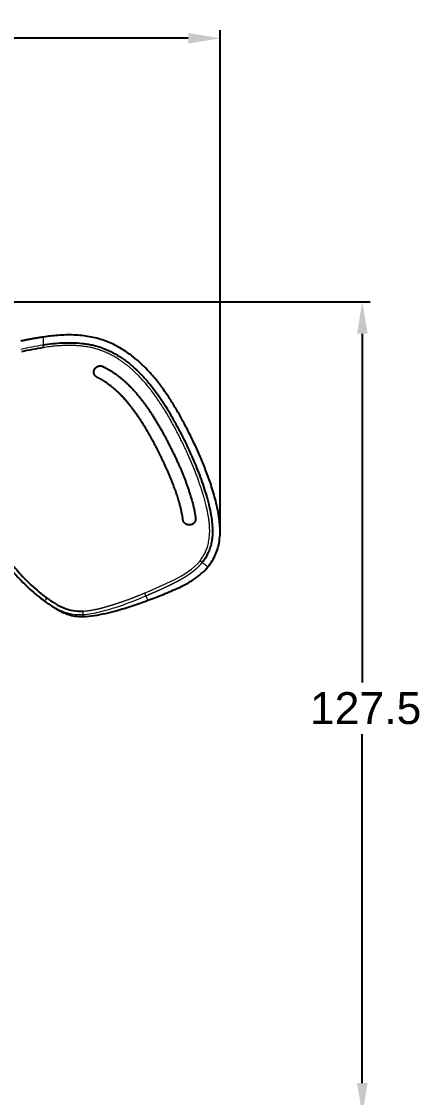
# Model space of a CAD drawing. Header units: millimetres. Extents: x 2068 to 2909, y 530 to 1125.
# Drawn here: x 2322.7 to 2385.1, y 743.5 to 912.2 of the extents above; entities that cross this region are included whole.
import ezdxf

# ---------------------------------------------------------------- set-up
doc = ezdxf.new("R2010")
doc.units = ezdxf.units.MM
doc.layers.add('DIM', color=3, linetype='Continuous', lineweight=9)
doc.styles.get("Standard").update_dxf_attribs({"font": 'arial.ttf'})
doc.dimstyles.new('ISO-25', dxfattribs={"dimtxt": 5, "dimasz": 5, "dimexe": 1.25, "dimexo": 0.625, "dimgap": 1.5, "dimtad": 1, "dimtih": 1, "dimtoh": 1, "dimdec": 1, "dimdsep": 46, "dimtxsty": 'Standard', "dimcen": 2.5, "dimclrd": 3, "dimclre": 3, "dimclrt": 4, "dimadec": 0, "dimazin": 0, "dimtfac": 1, "dimtdec": 1, "dimtmove": 0, "dimatfit": 3, "dimfxl": 1, "dimarcsym": 0})

# ---------------------------------------------------------------- blocks, each defined once
blk = doc.blocks.new('*D7')
at = {"layer": 'Defpoints', "color": 0, "transparency": 16777216}
for p in [(2353.87, 909.59), (2215.53, 832.38), (2353.87, 832.29)]:
    blk.add_point(p, dxfattribs=at)
at = {"layer": 'DIM', "color": 3, "lineweight": -2, "transparency": 16777216}
for p, q in [((2215.53, 833.01), (2215.53, 910.84)), ((2220.53, 909.59), (2275.05, 909.59)), ((2348.87, 909.59), (2294.46, 909.59)), ((2353.87, 832.91), (2353.87, 910.84))]:
    blk.add_line(p, q, dxfattribs=at)
at = {"layer": 'DIM', "color": 3, "transparency": 16777216}
for points in [[(2220.53, 910.43), (2220.53, 908.76), (2215.53, 909.59)], [(2348.87, 910.43), (2348.87, 908.76), (2353.87, 909.59)]]:
    blk.add_solid(points, dxfattribs=at)
at = {"layer": 'DIM', "color": 4, "transparency": 16777216, "insert": (2276.55, 912.15), "char_height": 5, "attachment_point": 1}
blk.add_mtext('138.3', dxfattribs=at)
blk = doc.blocks.new('*D9')
at = {"layer": 'Defpoints', "color": 0, "transparency": 16777216}
for p in [(2284.7, 868.26), (2376.18, 868.26), (2313.4, 740.77)]:
    blk.add_point(p, dxfattribs=at)
at = {"layer": 'DIM', "color": 3, "lineweight": -2, "transparency": 16777216}
for p, q in [((2285.33, 868.26), (2377.43, 868.26)), ((2376.18, 863.26), (2376.18, 808.57)), ((2376.18, 745.77), (2376.18, 800.46)), ((2314.03, 740.77), (2377.43, 740.77))]:
    blk.add_line(p, q, dxfattribs=at)
at = {"layer": 'DIM', "color": 3, "transparency": 16777216}
for points in [[(2375.35, 863.26), (2377.02, 863.26), (2376.18, 868.26)], [(2375.35, 745.77), (2377.02, 745.77), (2376.18, 740.77)]]:
    blk.add_solid(points, dxfattribs=at)
at = {"layer": 'DIM', "color": 4, "transparency": 16777216, "insert": (2367.96, 807.07), "char_height": 5, "attachment_point": 1}
blk.add_mtext('127.5', dxfattribs=at)

msp = doc.modelspace()

# ---------------------------------------------------------------- linework, layer by layer
at = {"linetype": 'Continuous', "lineweight": 18}
for p, q in [((2351.07, 827.41), (2350.73, 827.68)), ((2342.25, 822.14), (2342.05, 822.62))]:
    msp.add_line(p, q, dxfattribs=at)
at = {"linetype": 'Continuous', "lineweight": 25}
msp.add_line((2326.38, 821.32), (2326.38, 821.33), dxfattribs=at)
for points, degree in [([(2326.17, 862.75), (2324.39, 862.49), (2322.64, 862.11)], 2), ([(2326.38, 821.32), (2326.16, 821.48), (2325.94, 821.64), (2325.73, 821.81)], 3), ([(2326.38, 821.33), (2327.02, 820.87)], 1)]:
    msp.add_open_spline(points, degree=degree, dxfattribs=at)
at = {"linetype": 'Continuous', "lineweight": 18}
for points, degree, knots in [([(2326.14, 862.75), (2326.14, 862.75), (2326.14, 862.75), (2326.14, 862.74), (2326.14, 862.71), (2326.14, 862.68), (2326.14, 862.63), (2326.14, 862.59), (2326.13, 862.51), (2326.13, 862.46), (2326.12, 862.3), (2326.12, 862.17), (2326.11, 861.87), (2326.1, 861.7), (2326.09, 861.52)], 3, [0, 0, 0, 0, 0.013818, 0.13709, 0.13709, 0.260363, 0.260363, 0.383636, 0.383636, 0.506909, 0.506909, 0.753454, 0.753454, 1, 1, 1, 1]), ([(2350.73, 827.68), (2352.52, 829.89), (2352.19, 833.43), (2351.96, 835.93), (2350.82, 839.31), (2348.99, 844.72), (2345.8, 850.27), (2342.16, 856.59), (2337.88, 859.32), (2335.29, 860.98), (2332.19, 861.33), (2329.61, 861.62), (2326.16, 861.09)], 2, [0, 0, 0, 0.125, 0.125, 0.25, 0.25, 0.5, 0.5, 0.75, 0.75, 0.875, 0.875, 1, 1, 1]), ([(2342.05, 822.62), (2343.62, 823.27), (2345.17, 823.93), (2348.19, 825.47), (2349.65, 826.36), (2350.73, 827.68)], 3, [0, 0, 0, 0, 0.5, 0.5, 1, 1, 1, 1]), ([(2351.07, 827.41), (2351.06, 827.39), (2351.04, 827.37), (2351.01, 827.33), (2350.98, 827.3), (2350.95, 827.26), (2350.92, 827.22), (2350.89, 827.19), (2350.86, 827.15), (2350.83, 827.12), (2350.79, 827.08), (2350.76, 827.05), (2350.73, 827.01), (2350.7, 826.98), (2350.67, 826.94), (2350.64, 826.91), (2350.6, 826.88), (2350.57, 826.84), (2350.54, 826.81), (2350.51, 826.78), (2350.47, 826.74), (2350.44, 826.71), (2350.41, 826.68), (2350.37, 826.64), (2350.34, 826.61), (2350.31, 826.58), (2350.27, 826.55), (2350.24, 826.51), (2350.2, 826.48), (2350.17, 826.45), (2350.14, 826.42), (2350.1, 826.39), (2350.07, 826.35), (2350.03, 826.32), (2350, 826.29), (2349.96, 826.26), (2349.92, 826.23), (2349.89, 826.2), (2349.85, 826.17), (2349.82, 826.14), (2349.78, 826.11), (2349.74, 826.08), (2349.71, 826.05), (2349.67, 826.02), (2349.64, 825.99), (2349.6, 825.96), (2349.56, 825.93), (2349.52, 825.9), (2349.49, 825.87), (2349.45, 825.85), (2349.41, 825.82), (2349.38, 825.79), (2349.34, 825.76), (2349.3, 825.73), (2349.26, 825.7), (2349.22, 825.68), (2349.19, 825.65), (2349.15, 825.62), (2349.11, 825.59), (2349.07, 825.57), (2349.03, 825.54), (2348.99, 825.51), (2348.95, 825.49), (2348.91, 825.46), (2348.88, 825.43), (2348.84, 825.41), (2348.8, 825.38), (2348.76, 825.35), (2348.72, 825.33), (2348.68, 825.3), (2348.64, 825.28), (2348.6, 825.25), (2348.56, 825.22), (2348.52, 825.2), (2348.48, 825.17), (2348.44, 825.15), (2348.4, 825.12), (2348.36, 825.1), (2348.32, 825.07), (2348.28, 825.05), (2348.24, 825.02), (2348.2, 825), (2348.16, 824.97), (2348.12, 824.95), (2348.07, 824.93), (2348.03, 824.9), (2347.99, 824.88), (2347.95, 824.85), (2347.91, 824.83), (2347.87, 824.81), (2347.83, 824.78), (2347.79, 824.76), (2347.74, 824.73), (2347.7, 824.71), (2347.66, 824.69), (2347.62, 824.66), (2347.58, 824.64), (2347.54, 824.62), (2347.49, 824.6), (2347.45, 824.57), (2347.41, 824.55), (2347.37, 824.53), (2347.33, 824.5), (2347.28, 824.48), (2347.24, 824.46), (2347.2, 824.44), (2347.16, 824.41), (2347.12, 824.39), (2347.07, 824.37), (2347.03, 824.35), (2346.99, 824.32), (2346.95, 824.3), (2346.9, 824.28), (2346.86, 824.26), (2346.82, 824.24), (2346.78, 824.22), (2346.74, 824.19), (2346.69, 824.17), (2346.65, 824.15), (2346.61, 824.13), (2346.56, 824.11), (2346.52, 824.08), (2346.48, 824.06), (2346.44, 824.04), (2346.39, 824.02), (2346.35, 824), (2346.31, 823.98), (2346.27, 823.96), (2346.22, 823.94), (2346.18, 823.91), (2346.14, 823.89), (2346.09, 823.87), (2346.05, 823.85), (2346.01, 823.83), (2345.97, 823.81), (2345.92, 823.79), (2345.88, 823.77), (2345.84, 823.75), (2345.79, 823.73), (2345.75, 823.71), (2345.71, 823.68), (2345.66, 823.66), (2345.62, 823.64), (2345.58, 823.62), (2345.53, 823.6), (2345.49, 823.58), (2345.45, 823.56), (2345.4, 823.54), (2345.36, 823.52), (2345.32, 823.5), (2345.27, 823.48), (2345.23, 823.46), (2345.19, 823.44), (2345.14, 823.42), (2345.1, 823.4), (2345.06, 823.38), (2345.01, 823.36), (2344.97, 823.34), (2344.92, 823.32), (2344.88, 823.3), (2344.84, 823.28), (2344.79, 823.26), (2344.75, 823.24), (2344.71, 823.22), (2344.66, 823.2), (2344.62, 823.18), (2344.57, 823.16), (2344.53, 823.14), (2344.49, 823.12), (2344.44, 823.1), (2344.4, 823.08), (2344.35, 823.06), (2344.31, 823.04), (2344.27, 823.02), (2344.22, 823), (2344.18, 822.98), (2344.13, 822.96), (2344.09, 822.94), (2344.04, 822.92), (2344, 822.9), (2343.96, 822.88), (2343.91, 822.86), (2343.87, 822.84), (2343.82, 822.82), (2343.78, 822.8), (2343.73, 822.78), (2343.69, 822.76), (2343.64, 822.74), (2343.6, 822.72), (2343.56, 822.7), (2343.51, 822.68), (2343.47, 822.66), (2343.42, 822.64), (2343.38, 822.63), (2343.33, 822.61), (2343.29, 822.59), (2343.24, 822.57), (2343.2, 822.55), (2343.15, 822.53), (2343.11, 822.51), (2343.06, 822.49), (2343.02, 822.47), (2342.97, 822.45), (2342.93, 822.43), (2342.88, 822.41), (2342.84, 822.39), (2342.79, 822.37), (2342.75, 822.35), (2342.7, 822.33), (2342.66, 822.31), (2342.61, 822.29), (2342.57, 822.27), (2342.52, 822.26), (2342.48, 822.24), (2342.43, 822.22), (2342.39, 822.2), (2342.34, 822.18), (2342.3, 822.16), (2342.27, 822.15), (2342.25, 822.14)], 3, [0, 0, 0, 0, 0.004536, 0.009071, 0.013604, 0.018135, 0.022665, 0.027193, 0.03172, 0.036246, 0.040772, 0.045296, 0.049819, 0.054342, 0.058864, 0.063386, 0.067907, 0.072428, 0.076949, 0.081469, 0.08599, 0.09051, 0.095031, 0.099552, 0.104073, 0.108594, 0.113116, 0.117638, 0.12216, 0.126683, 0.131207, 0.135731, 0.140256, 0.144782, 0.149308, 0.153836, 0.158364, 0.162893, 0.167423, 0.171954, 0.176486, 0.18102, 0.185554, 0.190089, 0.194626, 0.199163, 0.203702, 0.208242, 0.212783, 0.217325, 0.221868, 0.226413, 0.230959, 0.235506, 0.240054, 0.244603, 0.249154, 0.253706, 0.258259, 0.262813, 0.267368, 0.271925, 0.276483, 0.281043, 0.285603, 0.290165, 0.294729, 0.299293, 0.303859, 0.308427, 0.312996, 0.317566, 0.322138, 0.326711, 0.331285, 0.335861, 0.340438, 0.345017, 0.349597, 0.354178, 0.35876, 0.363344, 0.367929, 0.372516, 0.377104, 0.381693, 0.386283, 0.390874, 0.395466, 0.40006, 0.404654, 0.40925, 0.413847, 0.418444, 0.423043, 0.427642, 0.432242, 0.436844, 0.441445, 0.446048, 0.450651, 0.455255, 0.459859, 0.464464, 0.469069, 0.473675, 0.478281, 0.482888, 0.487494, 0.492101, 0.496708, 0.501315, 0.505922, 0.510529, 0.515136, 0.519743, 0.52435, 0.528957, 0.533564, 0.538172, 0.54278, 0.547388, 0.551996, 0.556605, 0.561214, 0.565824, 0.570434, 0.575044, 0.579655, 0.584267, 0.588879, 0.593492, 0.598105, 0.602719, 0.607334, 0.61195, 0.616566, 0.621183, 0.625801, 0.63042, 0.63504, 0.639661, 0.644283, 0.648906, 0.653529, 0.658154, 0.662781, 0.667408, 0.672036, 0.676666, 0.681297, 0.685929, 0.690563, 0.695198, 0.699834, 0.704472, 0.709111, 0.713752, 0.718394, 0.723037, 0.727683, 0.73233, 0.736978, 0.741629, 0.746281, 0.750934, 0.75559, 0.760247, 0.764906, 0.769567, 0.77423, 0.778894, 0.78356, 0.788228, 0.792898, 0.797569, 0.802242, 0.806917, 0.811593, 0.816272, 0.820951, 0.825633, 0.830316, 0.835001, 0.839688, 0.844377, 0.849067, 0.853758, 0.858452, 0.863147, 0.867843, 0.872542, 0.877242, 0.881943, 0.886647, 0.891351, 0.896058, 0.900766, 0.905476, 0.910187, 0.9149, 0.919614, 0.92433, 0.929048, 0.933767, 0.938488, 0.943211, 0.947935, 0.95266, 0.957387, 0.962116, 0.966846, 0.971578, 0.976311, 0.981046, 0.985782, 0.99052, 0.995259, 1, 1, 1, 1]), ([(2351.07, 827.41), (2351.19, 827.31), (2351.47, 827.1), (2351.79, 826.86), (2351.96, 826.72), (2351.97, 826.71), (2351.95, 826.72)], 3, [0, 0, 0, 0, 0.200251, 0.47762, 0.75499, 1, 1, 1, 1]), ([(2326.38, 821.33), (2326.38, 821.33), (2326.39, 821.34), (2326.41, 821.36), (2326.42, 821.38), (2326.44, 821.41), (2326.46, 821.43), (2326.49, 821.48), (2326.51, 821.51), (2326.55, 821.56), (2326.57, 821.59), (2326.62, 821.65), (2326.64, 821.68), (2326.68, 821.75), (2326.71, 821.78), (2326.73, 821.8)], 3, [0, 0, 0, 0, 0.136037, 0.136037, 0.280031, 0.280031, 0.424025, 0.424025, 0.568019, 0.568019, 0.712012, 0.712012, 0.856006, 0.856006, 1, 1, 1, 1]), ([(2332.37, 819.77), (2333.51, 819.84), (2334.86, 820.16), (2335.42, 820.3), (2336.09, 820.49), (2336.57, 820.63), (2337.3, 820.86), (2338.45, 821.22), (2339.7, 821.68), (2340.81, 822.1), (2342.05, 822.62)], 2, [0, 0, 0, 0.25, 0.25, 0.375, 0.375, 0.5, 0.5, 0.75, 0.75, 1, 1, 1]), ([(2342.25, 822.14), (2340.68, 821.46), (2339.07, 820.84), (2336.62, 820.05), (2335.79, 819.82), (2334.12, 819.41), (2333.27, 819.24), (2332.4, 819.18)], 3, [0, 0, 0, 0, 0.5, 0.5, 0.75, 0.75, 1, 1, 1, 1]), ([(2342.55, 821.47), (2342.55, 821.47), (2342.55, 821.49), (2342.5, 821.62), (2342.39, 821.86), (2342.29, 822.06), (2342.25, 822.14)], 3, [0, 0, 0, 0, 0.175361, 0.492743, 0.810125, 1, 1, 1, 1]), ([(2332.4, 819.18), (2331.85, 819.15), (2331.3, 819.18), (2330.49, 819.31), (2330.23, 819.37), (2329.83, 819.48), (2329.7, 819.52), (2329.44, 819.61), (2329.32, 819.65), (2328.69, 819.9), (2328.2, 820.15), (2327.62, 820.5), (2327.5, 820.57), (2327.27, 820.71), (2327.16, 820.78), (2327.06, 820.85)], 3, [0, 0, 0, 0, 0.286518, 0.286518, 0.429776, 0.429776, 0.501406, 0.501406, 0.573035, 0.573035, 0.859553, 0.859553, 0.931182, 0.931182, 1, 1, 1, 1]), ([(2332.4, 818.91), (2332.4, 818.91), (2332.41, 818.92), (2332.42, 818.98), (2332.41, 819.07), (2332.41, 819.14), (2332.4, 819.17), (2332.4, 819.17), (2332.4, 819.18)], 3, [0, 0, 0, 0, 0.186326, 0.523341, 0.860357, 0.95085, 0.95085, 1, 1, 1, 1])]:
    msp.add_open_spline(points, degree=degree, knots=knots, dxfattribs=at)
at = {"linetype": 'Continuous', "lineweight": 25}
for points, knots in [([(2351.97, 826.72), (2352.21, 827.01), (2352.66, 827.63), (2353.18, 828.64), (2353.56, 829.68), (2353.8, 830.85), (2353.9, 832.09), (2353.84, 833.37), (2353.63, 835.15), (2353.15, 837.32), (2352.4, 839.79), (2351.59, 842), (2350.76, 844.02), (2349.9, 845.93), (2349, 847.77), (2348.09, 849.52), (2347.16, 851.18), (2346.21, 852.76), (2345.14, 854.37), (2343.84, 856.1), (2342.42, 857.69), (2340.94, 859.1), (2339.45, 860.28), (2337.7, 861.38), (2335.67, 862.28), (2333.39, 862.87), (2330.95, 863.12), (2328.51, 863.05), (2326.91, 862.86), (2326.15, 862.74)], [0, 0, 0, 0, 0.022067, 0.043847, 0.065136, 0.085776, 0.112006, 0.136588, 0.159796, 0.214743, 0.264163, 0.308702, 0.349787, 0.389913, 0.429234, 0.467894, 0.503476, 0.538584, 0.573942, 0.61488, 0.6628, 0.696407, 0.732806, 0.772096, 0.814741, 0.860193, 0.907045, 0.955659, 1, 1, 1, 1]), ([(2326.16, 861.09), (2325.58, 861), (2325.01, 860.9), (2323.87, 860.69), (2323.3, 860.57), (2322.73, 860.45)], [0, 0, 0, 0, 0.499591, 0.499591, 1, 1, 1, 1]), ([(2326.1, 861.52), (2327.11, 861.67), (2328.14, 861.79), (2329.68, 861.86), (2330.2, 861.87), (2331.23, 861.85), (2331.75, 861.81), (2332.52, 861.73), (2332.77, 861.69), (2333.28, 861.61), (2333.54, 861.56), (2334.04, 861.45), (2334.29, 861.38), (2334.67, 861.28), (2334.8, 861.24), (2335.04, 861.16), (2335.17, 861.12), (2335.54, 860.99), (2335.78, 860.9), (2336.26, 860.69), (2336.49, 860.59), (2337.19, 860.24), (2337.64, 859.99), (2338.29, 859.57), (2338.51, 859.43), (2338.93, 859.13), (2339.14, 858.98), (2339.75, 858.5), (2340.54, 857.83), (2341.28, 857.11), (2341.81, 856.55), (2341.99, 856.36), (2342.33, 855.97), (2343.18, 855), (2343.95, 853.98), (2344.81, 852.7), (2345.09, 852.27), (2345.63, 851.4), (2346.16, 850.52), (2346.66, 849.62), (2347.03, 848.95), (2347.15, 848.72), (2347.39, 848.27), (2347.99, 847.13), (2348.55, 845.98), (2349.41, 844.12), (2349.82, 843.18), (2350.39, 841.75), (2350.58, 841.27), (2350.93, 840.31), (2351.28, 839.34), (2351.66, 838.11), (2351.87, 837.37), (2352, 836.87), (2352.07, 836.62), (2352.25, 835.87), (2352.41, 835.11), (2352.54, 834.22), (2352.59, 833.83), (2352.62, 833.58), (2352.63, 833.45), (2352.66, 833.06), (2352.67, 832.8), (2352.69, 832.28), (2352.68, 832.02), (2352.66, 831.5), (2352.63, 831.24), (2352.56, 830.72), (2352.49, 830.33), (2352.39, 829.95), (2352.31, 829.7), (2352.27, 829.58), (2352.14, 829.21), (2351.83, 828.48), (2351.4, 827.82), (2351.07, 827.41)], [0, 0, 0, 0, 0.0625, 0.0625, 0.09375, 0.09375, 0.125, 0.125, 0.140625, 0.140625, 0.15625, 0.15625, 0.171875, 0.171875, 0.179688, 0.179688, 0.1875, 0.1875, 0.203125, 0.203125, 0.21875, 0.21875, 0.25, 0.25, 0.265625, 0.265625, 0.28125, 0.28125, 0.3125, 0.34375, 0.34375, 0.359375, 0.359375, 0.375, 0.4375, 0.4375, 0.46875, 0.46875, 0.5, 0.53125, 0.53125, 0.546875, 0.546875, 0.5625, 0.625, 0.625, 0.6875, 0.6875, 0.71875, 0.71875, 0.75, 0.78125, 0.796875, 0.796875, 0.8125, 0.8125, 0.84375, 0.859375, 0.867188, 0.867188, 0.875, 0.875, 0.890625, 0.890625, 0.90625, 0.90625, 0.921875, 0.921875, 0.9375, 0.945313, 0.945313, 0.953125, 0.953125, 0.96875, 1, 1, 1, 1]), ([(2319.93, 827.9), (2320.53, 827.05), (2321.83, 825.4), (2324, 823.19), (2325.58, 821.9), (2326.38, 821.33)], [0, 0, 0, 0, 0.336951, 0.682797, 1, 1, 1, 1]), ([(2320.63, 827.94), (2320.92, 827.55), (2321.22, 827.15), (2322.12, 826.05), (2322.74, 825.35), (2324.15, 823.93), (2324.95, 823.2), (2326.09, 822.28), (2326.4, 822.04), (2326.73, 821.81)], [0, 0, 0, 0, 0.170433, 0.170433, 0.492226, 0.492226, 0.862954, 0.862954, 1, 1, 1, 1]), ([(2342.55, 821.47), (2343.36, 821.76), (2344.99, 822.39), (2347.01, 823.25), (2348.62, 824.05), (2349.82, 824.77), (2350.97, 825.64), (2351.64, 826.34), (2351.97, 826.72)], [0, 0, 0, 0, 0.238454, 0.479524, 0.604291, 0.732211, 0.863691, 1, 1, 1, 1]), ([(2326.73, 821.8), (2327.55, 821.21), (2328.41, 820.66), (2330.3, 819.89), (2331.34, 819.71), (2332.37, 819.77)], [0, 0, 0, 0, 0.5, 0.5, 1, 1, 1, 1]), ([(2327.06, 820.85), (2327.05, 820.85), (2327.03, 820.86), (2327.01, 820.88), (2327, 820.89)], [0, 0, 0, 0, 0.218055, 1, 1, 1, 1]), ([(2327.06, 820.85), (2327.25, 820.72), (2327.61, 820.48), (2328.05, 820.21), (2328.37, 820.02), (2328.62, 819.88), (2328.94, 819.71), (2329.43, 819.48), (2330.16, 819.2), (2331.17, 818.96), (2331.95, 818.9), (2332.4, 818.91)], [0, 0, 0, 0, 0.16228, 0.288228, 0.337165, 0.381323, 0.432084, 0.521379, 0.638648, 0.798056, 1, 1, 1, 1]), ([(2332.4, 818.91), (2332.99, 818.94), (2334.17, 819.05), (2335.89, 819.41), (2337.87, 819.9), (2340.09, 820.58), (2341.73, 821.16), (2342.55, 821.47)], [0, 0, 0, 0, 0.169309, 0.33634, 0.50257, 0.751369, 1, 1, 1, 1])]:
    msp.add_open_spline(points, degree=3, knots=knots, dxfattribs=at)
at = {"linetype": 'Continuous', "lineweight": 18}
msp.add_open_spline([(2322.64, 860.87), (2323.21, 860.99), (2324.36, 861.23), (2325.52, 861.43), (2326.1, 861.52)], degree=3, dxfattribs=at)
for points, weights in [([(2326.09, 861.52), (2326.12, 861.34), (2326.16, 861.09)], [1, 0.922012916399, 1]), ([(2332.4, 819.18), (2332.4, 819.28), (2332.37, 819.77)], [1, 0.776955707682, 1])]:
    msp.add_rational_spline(points, weights, degree=2, dxfattribs=at)
at = {"color": 5, "linetype": 'Continuous'}
msp.add_rational_spline([(2349.07, 833.28), (2349.36, 833.28), (2349.61, 833.4), (2349.8, 833.61), (2349.98, 833.81), (2350.06, 834.07), (2350.03, 834.34), (2349.88, 835.58), (2349.15, 838.39), (2347.51, 842.64), (2345.32, 847.08), (2342.85, 851.34), (2339.87, 855.14), (2337.23, 857.27), (2335.67, 858.05), (2335.52, 858.12), (2335.26, 858.25), (2334.97, 858.26), (2334.7, 858.15), (2334.43, 858.05), (2334.23, 857.85), (2334.14, 857.58), (2333.95, 857.1), (2334.16, 856.61), (2334.64, 856.39), (2335.08, 856.19), (2336.06, 855.62), (2338.05, 854.07), (2340.39, 851.39), (2342.74, 847.66), (2344.85, 843.62), (2346.64, 839.51), (2347.68, 836.31), (2348, 834.52), (2348.05, 834.12), (2348.11, 833.6), (2348.53, 833.26), (2349.07, 833.28)], [1, 0.943712801821, 0.943712801821, 1, 0.943712801821, 0.943712801821, 1, 1, 1, 1, 1, 1, 1, 1, 1, 1, 0.942071406822, 0.942071406822, 1, 0.942071406822, 0.942071406822, 1, 0.828568116336, 0.828568116336, 1, 1, 1, 1, 1, 1, 1, 1, 1, 1, 1, 0.825286622844, 0.825286622844, 1], degree=3, knots=[-57.166515, -57.166515, -57.166515, -57.166515, -56.341197, -56.341197, -56.341197, -55.515878, -55.515878, -55.515878, -51.646087, -46.553945, -41.436309, -36.366746, -31.411095, -26.68424, -26.158033, -26.158033, -26.158033, -25.318122, -25.318122, -25.318122, -24.478211, -24.478211, -24.478211, -23.01126, -23.01126, -23.01126, -21.565542, -19.616551, -15.336286, -10.76223, -6.027584, -1.32127, 3.100929, 4.339782, 4.339782, 4.339782, 5.821378, 5.821378, 5.821378, 5.821378], dxfattribs=at)

# ---------------------------------------------------------------- dimensions: what is measured, and where the dimension line sits
at = {"layer": 'DIM'}
dim = msp.add_linear_dim(base=(2353.87, 909.59), p1=(2215.53, 832.38), p2=(2353.87, 832.29), dimstyle='ISO-25', override={"dimtad": 0, "dimcen": 5, "dimfxl": 1.25}, dxfattribs=at)
dim.commit()
dim.dimension.update_dxf_attribs({"geometry": '*D7', "text_midpoint": (2284.75, 909.59), "dimtype": 160})
dim = msp.add_linear_dim(base=(2376.18, 868.26), p1=(2313.4, 740.77), p2=(2284.7, 868.26), angle=90, dimstyle='ISO-25', override={"dimdsep": 46, "dimcen": 5, "dimfxl": 1.25}, dxfattribs=at)
dim.commit()
dim.dimension.update_dxf_attribs({"geometry": '*D9', "text_midpoint": (2376.18, 804.52), "dimtype": 160})

doc.saveas('drawing.dxf')
